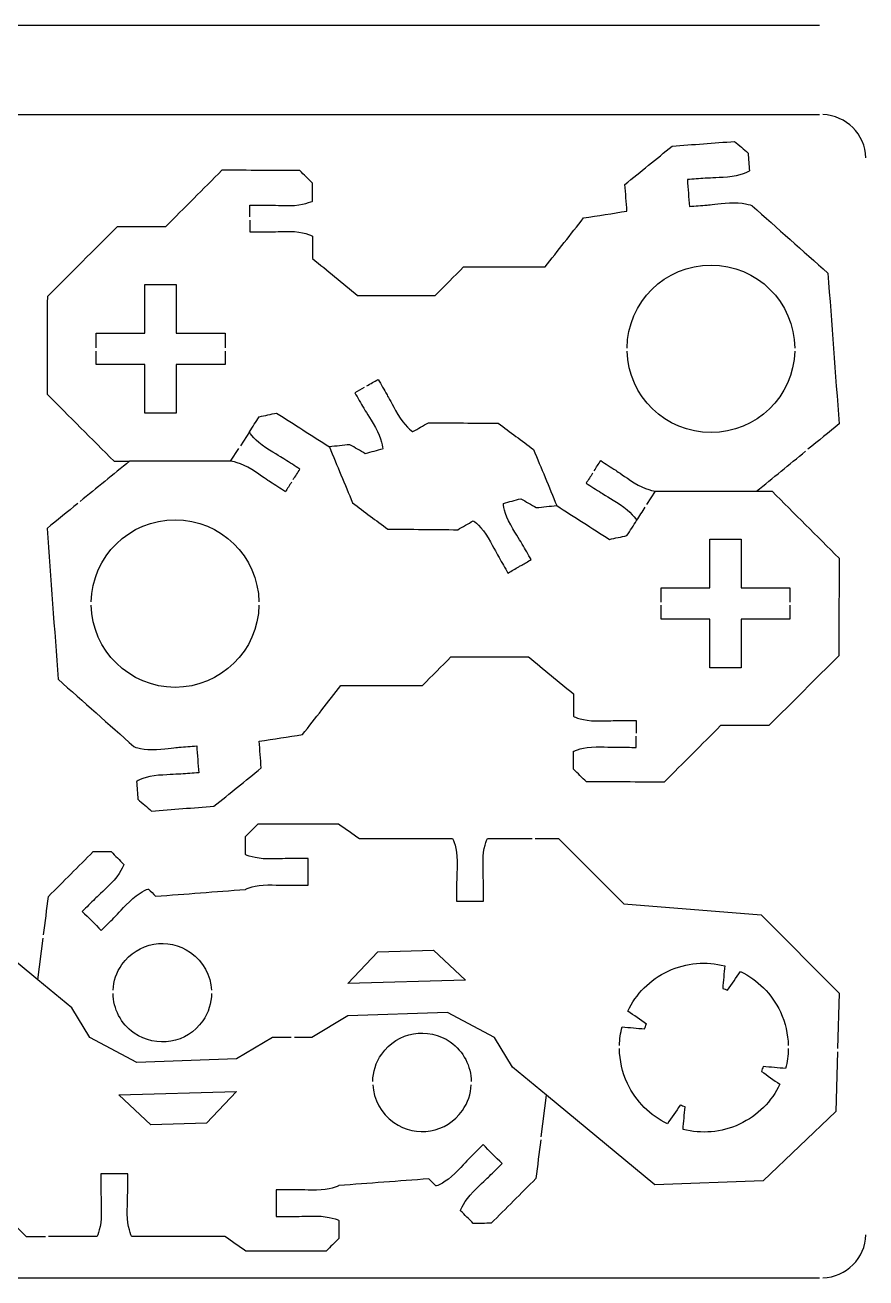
# Model space of a CAD drawing. Extents: x 0 to 680, y 0 to 410.
# Drawn here: x 356 to 450, y 0 to 140 of the extents above; entities that cross this region are included whole.
import ezdxf

# ---------------------------------------------------------------- set-up
doc = ezdxf.new("R2010")
doc.units = 0
doc.header["$MEASUREMENT"] = 0
doc.layers.add('DEFAULT', color=18, linetype='CONTINUOUS')

msp = doc.modelspace()

# ---------------------------------------------------------------- linework, layer by layer
at = {"layer": 'DEFAULT', "color": 1}
for points in [[(235.18, 140), (444.82, 140)], [(235.18, 130), (444.82, 130)], [(363.97, 103.93), (363.97, 105.57), (369.42, 105.57), (369.42, 111.02), (372.92, 111.02), (372.92, 105.57), (378.37, 105.57), (378.37, 103.93)], [(378.37, 103.58), (378.37, 102.07), (372.92, 102.07), (372.92, 96.62), (369.42, 96.62), (369.42, 102.07), (363.97, 102.07), (363.97, 103.58)], [(381.1, 94.55), (381.1, 94.54), (380.1, 93)], [(378.98, 91.26), (379.91, 92.7)], [(425.52, 86.42), (426.48, 87.92)], [(427.1, 75.52), (427.1, 77.12), (432.55, 77.12), (432.55, 82.56), (436.05, 82.56), (436.05, 77.12), (441.49, 77.12), (441.49, 75.52)], [(441.49, 75.17), (441.49, 73.62), (436.05, 73.62), (436.05, 68.17), (432.55, 68.17), (432.55, 73.62), (427.1, 73.62), (427.1, 75.17)], [(413.04, 49.1), (415.62, 49.1), (422.93, 41.79), (438.27, 40.57), (447, 31.84), (446.83, 25.63)], [(385.77, 26.87), (383.66, 26.87), (379.64, 24.47), (368.5, 24.07), (363.25, 26.86), (361.25, 30.19), (357.46, 33.32), (345.32, 43.34), (333.22, 42.88), (325.11, 35.13), (324.92, 28.47)], [(357.46, 33.32), (358.05, 37.98)], [(413.69, 15.77), (414.28, 20.42), (410.48, 23.55), (408.49, 26.88), (403.24, 29.67), (392.1, 29.28), (388.08, 26.87), (386.12, 26.87)], [(324.91, 28.12), (324.74, 21.91), (333.47, 13.18), (348.81, 11.95), (356.13, 4.64), (358.29, 4.64)], [(446.82, 25.28), (446.64, 18.61), (438.52, 10.86), (426.42, 10.4), (414.28, 20.42)], [(235.18, 0), (444.82, 0)]]:
    msp.add_lwpolyline(points, dxfattribs=at)
for points in [[(392.1, 32.89), (395.45, 36.45), (401.68, 36.63), (405.25, 33.28)], [(379.64, 20.85), (376.29, 17.29), (370.06, 17.11), (366.5, 20.46)]]:
    msp.add_lwpolyline(points, close=True, dxfattribs=at)
for points in [[(450, 125.18), (449.9, 127.81), (447.8, 129.91), (445.17, 130)], [(445.17, 0.01), (447.8, 0.1), (449.91, 2.21), (450, 4.83)]]:
    msp.add_open_spline(points, degree=3, dxfattribs=at)
for points, knots in [([(381.14, 118.22), (381.14, 117.77), (381.14, 117.33), (381.14, 116.89), (381.8, 116.89), (382.47, 116.89), (383.13, 116.89), (383.47, 116.89), (384.25, 116.94), (385.63, 116.94), (387.01, 116.93), (388.13, 116.49), (388.13, 116.43), (388.13, 115.6), (388.13, 114.76), (388.13, 113.93), (389.81, 112.55), (391.5, 111.17), (393.18, 109.79), (396.07, 109.79), (398.97, 109.79), (401.86, 109.79), (402.92, 110.85), (403.97, 111.91), (405.03, 112.97), (408.07, 112.97), (411.11, 112.97), (414.14, 112.97), (415.57, 114.8), (417, 116.62), (418.44, 118.45), (420.05, 118.7), (421.67, 118.96), (423.29, 119.21), (423.21, 120.2), (423.13, 121.2), (423.06, 122.2), (424.82, 123.62), (426.58, 125.05), (428.34, 126.47), (430.66, 126.65), (432.99, 126.83), (435.32, 127), (435.82, 126.57), (436.33, 126.13), (436.83, 125.7), (436.88, 125.03), (436.93, 124.37), (436.98, 123.71), (436.98, 123.65), (435.9, 123.12), (434.53, 123.02), (433.15, 122.91), (432.37, 122.9), (432.03, 122.88), (431.37, 122.83), (430.7, 122.78), (430.04, 122.73), (430.11, 121.73), (430.19, 120.74), (430.26, 119.74), (430.93, 119.79), (431.59, 119.84), (432.25, 119.89), (432.6, 119.91), (433.36, 120.02), (434.75, 120.13), (436.12, 120.23), (437.27, 119.87), (437.28, 119.81), (440.1, 117.3), (442.92, 114.79), (445.75, 112.28), (446.16, 106.66), (446.58, 101.05), (447, 95.43), (445.84, 94.49), (444.68, 93.54), (443.52, 92.6)], [0, 0, 0, 0, 3.75, 3.75, 3.75, 9.411, 9.411, 9.411, 10.411, 10.411, 10.411, 11.411, 11.411, 11.411, 18.5, 18.5, 18.5, 36.998285, 36.998285, 36.998285, 61.598285, 61.598285, 61.598285, 74.326207, 74.326207, 74.326207, 100.146207, 100.146207, 100.146207, 119.884508, 119.884508, 119.884508, 133.800196, 133.800196, 133.800196, 142.304151, 142.304151, 142.304151, 161.566166, 161.566166, 161.566166, 181.401963, 181.401963, 181.401963, 187.075463, 187.075463, 187.075463, 192.740805, 192.740805, 192.740805, 193.740805, 193.740805, 193.740805, 194.740805, 194.740805, 194.740805, 200.406394, 200.406394, 200.406394, 208.900539, 208.900539, 208.900539, 214.556156, 214.556156, 214.556156, 215.556156, 215.556156, 215.556156, 216.556156, 216.556156, 216.556156, 248.679642, 248.679642, 248.679642, 296.581369, 296.581369, 296.581369, 309.283451, 309.283451, 309.283451, 309.283451]), ([(381.14, 118.56), (381.14, 119.01), (381.14, 119.45), (381.14, 119.89), (381.8, 119.89), (382.47, 119.89), (383.14, 119.89), (383.48, 119.89), (384.25, 119.84), (385.64, 119.84), (387.01, 119.84), (388.14, 120.29), (388.14, 120.34), (388.14, 121.01), (388.14, 121.67), (388.14, 122.34), (387.66, 122.81), (387.19, 123.28), (386.72, 123.75), (383.82, 123.76), (380.92, 123.77), (378.02, 123.78), (375.92, 121.67), (373.82, 119.57), (371.71, 117.47), (369.91, 117.47), (368.11, 117.47), (366.32, 117.47), (363.71, 114.86), (361.11, 112.26), (358.51, 109.66), (358.49, 106.03), (358.48, 102.4), (358.47, 98.77), (360.97, 96.27), (363.47, 93.76), (365.97, 91.26), (366.55, 91.26), (367.12, 91.26), (367.7, 91.26)], [0, 0, 0, 0, 3.76, 3.76, 3.76, 9.430009, 9.430009, 9.430009, 10.430009, 10.430009, 10.430009, 11.430009, 11.430009, 11.430009, 17.099009, 17.099009, 17.099009, 22.763647, 22.763647, 22.763647, 47.423746, 47.423746, 47.423746, 72.709884, 72.709884, 72.709884, 88.008884, 88.008884, 88.008884, 119.319573, 119.319573, 119.319573, 150.189769, 150.189769, 150.189769, 180.269384, 180.269384, 180.269384, 185.159384, 185.159384, 185.159384, 185.159384]), ([(423.31, 103.9), (423.35, 109.04), (427.53, 113.19), (432.68, 113.19), (437.82, 113.19), (442, 109.04), (442.04, 103.9)], [0, 0, 0, 0, 1, 1, 1, 2, 2, 2, 2]), ([(442.04, 103.55), (441.9, 98.51), (437.76, 94.46), (432.68, 94.46), (427.59, 94.46), (423.45, 98.51), (423.31, 103.55)], [0, 0, 0, 0, 1, 1, 1, 2, 2, 2, 2]), ([(393.9, 99.5), (393.56, 99.31), (393.22, 99.11), (392.88, 98.92), (393.21, 98.34), (393.54, 97.76), (393.87, 97.19), (394.04, 96.89), (394.47, 96.24), (395.17, 95.04), (395.85, 93.84), (396.03, 92.65), (395.98, 92.63), (395.33, 92.45), (394.69, 92.28), (394.04, 92.11), (393.47, 92.44), (392.89, 92.78), (392.31, 93.11), (391.55, 93.03), (390.79, 92.95), (390.03, 92.87)], [0, 0, 0, 0, 3.347342, 3.347342, 3.347342, 9.001371, 9.001371, 9.001371, 10.001371, 10.001371, 10.001371, 11.001371, 11.001371, 11.001371, 16.672526, 16.672526, 16.672526, 22.339712, 22.339712, 22.339712, 28.854258, 28.854258, 28.854258, 28.854258]), ([(394.21, 99.68), (394.63, 99.93), (395.05, 100.17), (395.48, 100.41), (395.81, 99.84), (396.14, 99.26), (396.47, 98.68), (396.64, 98.39), (396.99, 97.69), (397.68, 96.49), (398.37, 95.3), (399.32, 94.55), (399.36, 94.58), (399.94, 94.91), (400.52, 95.24), (401.09, 95.57), (403.7, 95.55), (406.31, 95.53), (408.91, 95.5), (410.22, 94.53), (411.53, 93.56), (412.84, 92.59), (413.71, 90.5), (414.57, 88.41), (415.44, 86.31)], [0, 0, 0, 0, 4.157692, 4.157692, 4.157692, 9.819891, 9.819891, 9.819891, 10.819891, 10.819891, 10.819891, 11.819891, 11.819891, 11.819891, 17.487077, 17.487077, 17.487077, 39.657979, 39.657979, 39.657979, 53.518156, 53.518156, 53.518156, 72.77435, 72.77435, 72.77435, 72.77435]), ([(385.98, 89.21), (386.23, 89.6), (386.48, 89.99), (386.73, 90.38), (386.17, 90.74), (385.62, 91.1), (385.06, 91.46), (384.77, 91.64), (384.09, 92.02), (382.92, 92.77), (381.79, 93.5), (381.1, 94.45), (381.1, 94.55), (381.46, 95.11), (381.82, 95.67), (382.18, 96.23), (382.83, 96.37), (383.48, 96.51), (384.13, 96.65), (386.1, 95.39), (388.06, 94.13), (390.03, 92.87), (390.89, 90.78), (391.76, 88.69), (392.63, 86.6), (393.93, 85.62), (395.24, 84.65), (396.55, 83.68), (399.16, 83.66), (401.77, 83.64), (404.37, 83.61), (404.95, 83.94), (405.53, 84.28), (406.11, 84.61), (406.15, 84.64), (407.1, 83.89), (407.78, 82.69), (408.48, 81.5), (408.82, 80.8), (408.99, 80.5), (409.33, 79.93), (409.66, 79.35), (409.99, 78.77), (410.4, 79.01), (410.81, 79.25), (411.22, 79.48), (411.32, 79.54), (411.42, 79.6), (411.52, 79.66), (411.88, 79.86), (412.23, 80.07), (412.59, 80.27), (412.25, 80.85), (411.92, 81.42), (411.59, 82), (411.42, 82.3), (410.99, 82.94), (410.3, 84.14), (409.61, 85.34), (409.44, 86.53), (409.49, 86.56), (410.13, 86.73), (410.78, 86.9), (411.42, 87.08), (412, 86.74), (412.58, 86.41), (413.15, 86.08), (413.92, 86.16), (414.68, 86.24), (415.44, 86.31), (417.4, 85.05), (419.37, 83.79), (421.33, 82.53), (421.98, 82.67), (422.63, 82.81), (423.29, 82.96), (423.65, 83.52), (424.01, 84.08), (424.37, 84.64), (424.69, 85.14), (425.01, 85.63), (425.33, 86.13)], [0, 0, 0, 0, 3.949937, 3.949937, 3.949937, 9.608664, 9.608664, 9.608664, 10.608664, 10.608664, 10.608664, 11.618664, 11.618664, 11.618664, 17.28983, 17.28983, 17.28983, 22.959494, 22.959494, 22.959494, 42.8041, 42.8041, 42.8041, 62.060294, 62.060294, 62.060294, 75.920471, 75.920471, 75.920471, 98.091373, 98.091373, 98.091373, 103.758559, 103.758559, 103.758559, 104.758559, 104.758559, 104.758559, 105.758559, 105.758559, 105.758559, 111.420758, 111.420758, 111.420758, 115.453189, 115.453189, 115.453189, 116.442987, 116.442987, 116.442987, 119.919724, 119.919724, 119.919724, 125.573254, 125.573254, 125.573254, 126.573254, 126.573254, 126.573254, 127.573254, 127.573254, 127.573254, 133.244409, 133.244409, 133.244409, 138.911595, 138.911595, 138.911595, 145.426141, 145.426141, 145.426141, 165.270747, 165.270747, 165.270747, 170.939221, 170.939221, 170.939221, 176.621769, 176.621769, 176.621769, 181.628584, 181.628584, 181.628584, 181.628584]), ([(385.79, 88.91), (385.56, 88.56), (385.34, 88.21), (385.11, 87.86), (384.55, 88.22), (383.99, 88.58), (383.43, 88.94), (383.15, 89.12), (382.52, 89.58), (381.35, 90.33), (380.19, 91.08), (379.01, 91.31), (378.98, 91.26), (375.22, 91.26), (371.46, 91.26), (367.7, 91.26), (365.85, 89.77), (364.01, 88.27), (362.17, 86.77)], [0, 0, 0, 0, 3.552537, 3.552537, 3.552537, 9.216679, 9.216679, 9.216679, 10.216679, 10.216679, 10.216679, 11.216679, 11.216679, 11.216679, 43.216679, 43.216679, 43.216679, 63.404378, 63.404378, 63.404378, 63.404378]), ([(419.63, 90.21), (419.87, 90.58), (420.11, 90.96), (420.35, 91.33), (420.91, 90.97), (421.47, 90.61), (422.03, 90.25), (422.32, 90.06), (422.95, 89.6), (424.11, 88.85), (425.27, 88.11), (426.46, 87.88), (426.48, 87.92), (430.24, 87.92), (434.01, 87.92), (437.77, 87.92), (439.6, 89.41), (441.42, 90.89), (443.25, 92.38)], [0, 0, 0, 0, 3.769141, 3.769141, 3.769141, 9.434123, 9.434123, 9.434123, 10.434123, 10.434123, 10.434123, 11.434123, 11.434123, 11.434123, 43.434123, 43.434123, 43.434123, 63.452336, 63.452336, 63.452336, 63.452336]), ([(419.45, 89.92), (419.21, 89.55), (418.97, 89.18), (418.73, 88.81), (419.29, 88.45), (419.85, 88.09), (420.41, 87.73), (420.7, 87.54), (421.38, 87.16), (422.54, 86.42), (423.67, 85.68), (424.37, 84.73), (424.37, 84.64)], [0, 0, 0, 0, 3.750738, 3.750738, 3.750738, 9.413586, 9.413586, 9.413586, 10.414462, 10.414462, 10.414462, 11.415339, 11.415339, 11.415339, 11.415339]), ([(437.77, 87.92), (438.35, 87.92), (438.92, 87.92), (439.5, 87.92), (442, 85.42), (444.5, 82.92), (447, 80.42), (446.99, 76.79), (446.97, 73.16), (446.96, 69.53), (444.36, 66.93), (441.75, 64.32), (439.15, 61.72), (437.35, 61.72), (435.55, 61.72), (433.75, 61.72), (431.65, 59.62), (429.55, 57.51), (427.45, 55.41), (424.55, 55.42), (421.65, 55.43), (418.75, 55.44), (418.27, 55.91), (417.8, 56.38), (417.33, 56.85), (417.33, 57.51), (417.33, 58.18), (417.33, 58.85), (417.33, 58.9), (418.45, 59.35), (419.83, 59.35), (421.21, 59.35), (421.99, 59.29), (422.33, 59.3), (423, 59.3), (423.66, 59.3), (424.33, 59.29), (424.33, 59.71), (424.33, 60.12), (424.33, 60.53)], [0, 0, 0, 0, 4.89, 4.89, 4.89, 34.970322, 34.970322, 34.970322, 65.840518, 65.840518, 65.840518, 97.151207, 97.151207, 97.151207, 112.451207, 112.451207, 112.451207, 137.738052, 137.738052, 137.738052, 162.398155, 162.398155, 162.398155, 168.062084, 168.062084, 168.062084, 173.732084, 173.732084, 173.732084, 174.732084, 174.732084, 174.732084, 175.732084, 175.732084, 175.732084, 181.402093, 181.402093, 181.402093, 184.902093, 184.902093, 184.902093, 184.902093]), ([(361.9, 86.55), (360.76, 85.62), (359.61, 84.69), (358.47, 83.76), (358.88, 78.14), (359.3, 72.52), (359.72, 66.9), (362.54, 64.39), (365.37, 61.89), (368.19, 59.38), (368.19, 59.32), (369.34, 58.96), (370.72, 59.06), (372.1, 59.16), (372.87, 59.27), (373.21, 59.3), (373.88, 59.35), (374.54, 59.4), (375.2, 59.45), (375.28, 58.45), (375.35, 57.45), (375.43, 56.46), (374.76, 56.41), (374.1, 56.36), (373.43, 56.31), (373.1, 56.28), (372.32, 56.27), (370.94, 56.17), (369.56, 56.06), (368.48, 55.54), (368.48, 55.48), (368.53, 54.82), (368.58, 54.15), (368.63, 53.49), (369.14, 53.05), (369.64, 52.62), (370.15, 52.18), (372.48, 52.36), (374.8, 52.54), (377.13, 52.71), (378.89, 54.14), (380.65, 55.56), (382.41, 56.99), (382.33, 57.98), (382.26, 58.98), (382.18, 59.98), (383.8, 60.23), (385.41, 60.48), (387.03, 60.73), (388.46, 62.56), (389.89, 64.39), (391.32, 66.22), (394.36, 66.22), (397.4, 66.22), (400.43, 66.22), (401.49, 67.27), (402.55, 68.33), (403.61, 69.39), (406.5, 69.39), (409.39, 69.39), (412.29, 69.39), (413.97, 68.01), (415.65, 66.63), (417.33, 65.26), (417.33, 64.42), (417.33, 63.59), (417.33, 62.76), (417.33, 62.7), (418.45, 62.25), (419.83, 62.25), (421.22, 62.25), (421.99, 62.3), (422.33, 62.29), (423, 62.29), (423.66, 62.29), (424.33, 62.29), (424.33, 61.82), (424.33, 61.35), (424.33, 60.88)], [0, 0, 0, 0, 12.553645, 12.553645, 12.553645, 60.455371, 60.455371, 60.455371, 92.578193, 92.578193, 92.578193, 93.578193, 93.578193, 93.578193, 94.578193, 94.578193, 94.578193, 100.23381, 100.23381, 100.23381, 108.727955, 108.727955, 108.727955, 114.394542, 114.394542, 114.394542, 115.394542, 115.394542, 115.394542, 116.394542, 116.394542, 116.394542, 122.060957, 122.060957, 122.060957, 127.733699, 127.733699, 127.733699, 147.570493, 147.570493, 147.570493, 166.831731, 166.831731, 166.831731, 175.336683, 175.336683, 175.336683, 189.252217, 189.252217, 189.252217, 208.991134, 208.991134, 208.991134, 234.811134, 234.811134, 234.811134, 247.539056, 247.539056, 247.539056, 272.139056, 272.139056, 272.139056, 290.635934, 290.635934, 290.635934, 297.725934, 297.725934, 297.725934, 298.725934, 298.725934, 298.725934, 299.725934, 299.725934, 299.725934, 305.385934, 305.385934, 305.385934, 309.396934, 309.396934, 309.396934, 309.396934]), ([(363.42, 75.54), (363.51, 80.63), (367.68, 84.73), (372.79, 84.73), (377.9, 84.73), (382.06, 80.63), (382.16, 75.54)], [0, 0, 0, 0, 1, 1, 1, 2, 2, 2, 2]), ([(382.16, 75.19), (382.06, 70.1), (377.9, 66), (372.79, 66), (367.67, 66), (363.51, 70.1), (363.42, 75.19)], [0, 0, 0, 0, 1, 1, 1, 2, 2, 2, 2]), ([(358.09, 38.33), (358.27, 39.76), (358.45, 41.2), (358.64, 42.64), (360.3, 44.3), (361.97, 45.97), (363.63, 47.64), (364.3, 47.64), (364.97, 47.64), (365.64, 47.64), (366.11, 47.17), (366.58, 46.7), (367.05, 46.22), (367.09, 46.19), (366.61, 45.08), (365.63, 44.1), (364.66, 43.12), (364.07, 42.61), (363.83, 42.37), (363.36, 41.9), (362.89, 41.43), (362.41, 40.96), (363.12, 40.25), (363.83, 39.55), (364.53, 38.84), (365.01, 39.31), (365.48, 39.78), (365.95, 40.25), (366.19, 40.49), (366.7, 41.07), (367.68, 42.05), (368.66, 43.02), (369.76, 43.5), (369.81, 43.46), (370.07, 43.19), (370.34, 42.92), (370.61, 42.66), (373.95, 42.91), (377.3, 43.16), (380.65, 43.42), (380.65, 43.48), (381.77, 43.92), (383.15, 43.92), (384.54, 43.92), (385.31, 43.87), (385.66, 43.88), (386.32, 43.88), (386.98, 43.88), (387.65, 43.88), (387.65, 44.88), (387.65, 45.88), (387.65, 46.88), (386.98, 46.88), (386.31, 46.87), (385.65, 46.87), (385.31, 46.88), (384.53, 46.82), (383.15, 46.83), (381.77, 46.82), (380.65, 47.27), (380.65, 47.32), (380.65, 47.99), (380.65, 48.66), (380.65, 49.33), (381.12, 49.8), (381.59, 50.27), (382.06, 50.74), (385.06, 50.74), (388.06, 50.74), (391.06, 50.74), (391.84, 50.19), (392.62, 49.65), (393.4, 49.1), (396.87, 49.1), (400.33, 49.1), (403.8, 49.1), (403.86, 49.1), (404.3, 47.98), (404.3, 46.6), (404.3, 45.22), (404.25, 44.45), (404.25, 44.1), (404.25, 43.44), (404.25, 42.77), (404.25, 42.11), (405.25, 42.11), (406.25, 42.1), (407.25, 42.1), (407.25, 42.77), (407.25, 43.44), (407.25, 44.1), (407.25, 44.45), (407.2, 45.22), (407.2, 46.6), (407.2, 47.98), (407.65, 49.1), (407.7, 49.1), (409.37, 49.1), (411.03, 49.1), (412.69, 49.1)], [0, 0, 0, 0, 12.316655, 12.316655, 12.316655, 32.363841, 32.363841, 32.363841, 38.033841, 38.033841, 38.033841, 43.698479, 43.698479, 43.698479, 44.698479, 44.698479, 44.698479, 45.698479, 45.698479, 45.698479, 51.369493, 51.369493, 51.369493, 59.861848, 59.861848, 59.861848, 65.51872, 65.51872, 65.51872, 66.51872, 66.51872, 66.51872, 67.51872, 67.51872, 67.51872, 70.721922, 70.721922, 70.721922, 99.28296, 99.28296, 99.28296, 100.28296, 100.28296, 100.28296, 101.28296, 101.28296, 101.28296, 106.931969, 106.931969, 106.931969, 115.421969, 115.421969, 115.421969, 121.091976, 121.091976, 121.091976, 122.091976, 122.091976, 122.091976, 123.091976, 123.091976, 123.091976, 128.771976, 128.771976, 128.771976, 134.436614, 134.436614, 134.436614, 159.947614, 159.947614, 159.947614, 168.054487, 168.054487, 168.054487, 197.524489, 197.524489, 197.524489, 198.524489, 198.524489, 198.524489, 199.524489, 199.524489, 199.524489, 205.184498, 205.184498, 205.184498, 213.684504, 213.684504, 213.684504, 219.354504, 219.354504, 219.354504, 220.354504, 220.354504, 220.354504, 221.364504, 221.364504, 221.364504, 235.494504, 235.494504, 235.494504, 235.494504]), ([(365.86, 32.15), (365.91, 33.15), (366.23, 34.15), (366.85, 35.03), (368.59, 37.52), (372.02, 38.12), (374.51, 36.38), (375.96, 35.37), (376.77, 33.79), (376.85, 32.15)], [0, 0, 0, 0, 1, 1, 1, 2, 2, 2, 3, 3, 3, 3]), ([(422.46, 25.97), (422.47, 26.68), (422.57, 27.38), (422.75, 28.05), (423.58, 27.98), (424.42, 27.91), (425.26, 27.84), (425.32, 28.02), (425.39, 28.19), (425.46, 28.37), (424.77, 28.86), (424.08, 29.34), (423.38, 29.82), (424.29, 31.72), (425.84, 33.33), (427.89, 34.29), (429.95, 35.24), (432.17, 35.4), (434.21, 34.88), (434.13, 34.04), (434.06, 33.2), (433.99, 32.36), (434.17, 32.29), (434.35, 32.22), (434.53, 32.16), (435.01, 32.85), (435.49, 33.55), (435.98, 34.24), (437.87, 33.33), (439.47, 31.78), (440.43, 29.73), (441, 28.51), (441.28, 27.24), (441.31, 25.97)], [0, 0, 0, 0, 1, 1, 1, 8.145998, 8.145998, 8.145998, 9.764936, 9.764936, 9.764936, 16.931331, 16.931331, 16.931331, 17.931331, 17.931331, 17.931331, 18.931331, 18.931331, 18.931331, 26.118994, 26.118994, 26.118994, 27.747914, 27.747914, 27.747914, 34.94266, 34.94266, 34.94266, 35.94266, 35.94266, 35.94266, 36.94266, 36.94266, 36.94266, 36.94266]), ([(376.86, 31.8), (376.85, 30.73), (376.52, 29.66), (375.87, 28.72), (374.13, 26.23), (370.69, 25.63), (368.2, 27.37), (366.7, 28.42), (365.88, 30.1), (365.86, 31.8)], [0, 0, 0, 0, 1, 1, 1, 2, 2, 2, 3, 3, 3, 3]), ([(394.88, 21.95), (394.89, 23.01), (395.22, 24.08), (395.88, 25.02), (397.62, 27.51), (401.05, 28.12), (403.54, 26.37), (405.04, 25.32), (405.86, 23.65), (405.88, 21.95)], [0, 0, 0, 0, 1, 1, 1, 2, 2, 2, 3, 3, 3, 3]), ([(441.32, 25.63), (441.31, 24.87), (441.21, 24.13), (441.02, 23.41), (440.19, 23.48), (439.35, 23.55), (438.51, 23.63), (438.44, 23.45), (438.38, 23.27), (438.31, 23.09), (439, 22.61), (439.69, 22.13), (440.38, 21.65), (439.47, 19.75), (437.93, 18.15), (435.87, 17.19), (433.82, 16.23), (431.6, 16.08), (429.56, 16.6), (429.63, 17.44), (429.71, 18.28), (429.78, 19.11), (429.6, 19.18), (429.42, 19.24), (429.24, 19.31), (428.76, 18.62), (428.28, 17.93), (427.8, 17.24), (425.9, 18.15), (424.3, 19.7), (423.34, 21.75), (422.75, 23.01), (422.47, 24.32), (422.45, 25.63)], [0, 0, 0, 0, 1, 1, 1, 8.157779, 8.157779, 8.157779, 9.773626, 9.773626, 9.773626, 16.926914, 16.926914, 16.926914, 17.926914, 17.926914, 17.926914, 18.926914, 18.926914, 18.926914, 26.074731, 26.074731, 26.074731, 27.692119, 27.692119, 27.692119, 34.842621, 34.842621, 34.842621, 35.842621, 35.842621, 35.842621, 36.842621, 36.842621, 36.842621, 36.842621]), ([(394.89, 21.6), (394.97, 19.96), (395.78, 18.38), (397.23, 17.36), (399.72, 15.62), (403.15, 16.22), (404.89, 18.71), (405.51, 19.59), (405.83, 20.59), (405.88, 21.6)], [0, 0, 0, 0, 1, 1, 1, 2, 2, 2, 3, 3, 3, 3]), ([(413.65, 15.42), (413.47, 13.98), (413.29, 12.54), (413.1, 11.11), (411.44, 9.44), (409.77, 7.77), (408.11, 6.11), (407.44, 6.11), (406.77, 6.1), (406.11, 6.1), (405.64, 6.57), (405.16, 7.05), (404.69, 7.52), (404.65, 7.55), (405.13, 8.66), (406.11, 9.64), (407.08, 10.62), (407.67, 11.13), (407.91, 11.37), (408.38, 11.84), (408.85, 12.31), (409.33, 12.78), (408.62, 13.49), (407.91, 14.2), (407.21, 14.9), (406.73, 14.43), (406.26, 13.96), (405.79, 13.49), (405.55, 13.25), (405.04, 12.67), (404.06, 11.69), (403.09, 10.73), (401.99, 10.24), (401.93, 10.28), (401.67, 10.55), (401.4, 10.82), (401.14, 11.08), (397.79, 10.83), (394.44, 10.58), (391.09, 10.33), (391.09, 10.27), (389.97, 9.82), (388.59, 9.82), (387.2, 9.82), (386.43, 9.87), (386.09, 9.86), (385.42, 9.86), (384.76, 9.86), (384.09, 9.86), (384.09, 8.86), (384.09, 7.86), (384.09, 6.86), (384.76, 6.86), (385.43, 6.87), (386.09, 6.87), (386.43, 6.86), (387.21, 6.92), (388.59, 6.92), (389.97, 6.92), (391.09, 6.47), (391.09, 6.42), (391.09, 5.75), (391.09, 5.09), (391.09, 4.42), (390.62, 3.95), (390.15, 3.48), (389.68, 3.01), (386.68, 3.01), (383.68, 3.01), (380.68, 3.01), (379.9, 3.55), (379.12, 4.1), (378.34, 4.64), (374.87, 4.64), (371.41, 4.64), (367.94, 4.64), (367.89, 4.64), (367.44, 5.76), (367.44, 7.14), (367.44, 8.52), (367.49, 9.3), (367.49, 9.64), (367.49, 10.31), (367.49, 10.97), (367.49, 11.64), (366.49, 11.64), (365.49, 11.64), (364.49, 11.64), (364.49, 10.97), (364.49, 10.31), (364.49, 9.64), (364.49, 9.3), (364.54, 8.52), (364.54, 7.14), (364.54, 5.76), (364.09, 4.64), (364.04, 4.64), (362.24, 4.64), (360.44, 4.64), (358.64, 4.64)], [0, 0, 0, 0, 12.326577, 12.326577, 12.326577, 32.365983, 32.365983, 32.365983, 38.035992, 38.035992, 38.035992, 43.699922, 43.699922, 43.699922, 44.699922, 44.699922, 44.699922, 45.699922, 45.699922, 45.699922, 51.370936, 51.370936, 51.370936, 59.870359, 59.870359, 59.870359, 65.534289, 65.534289, 65.534289, 66.534289, 66.534289, 66.534289, 67.534289, 67.534289, 67.534289, 70.73749, 70.73749, 70.73749, 99.298529, 99.298529, 99.298529, 100.298529, 100.298529, 100.298529, 101.298529, 101.298529, 101.298529, 106.957537, 106.957537, 106.957537, 115.457537, 115.457537, 115.457537, 121.126573, 121.126573, 121.126573, 122.126573, 122.126573, 122.126573, 123.126573, 123.126573, 123.126573, 128.796573, 128.796573, 128.796573, 134.460502, 134.460502, 134.460502, 159.970502, 159.970502, 159.970502, 168.07107, 168.07107, 168.07107, 197.54107, 197.54107, 197.54107, 198.54107, 198.54107, 198.54107, 199.54107, 199.54107, 199.54107, 205.201079, 205.201079, 205.201079, 213.701079, 213.701079, 213.701079, 219.361079, 219.361079, 219.361079, 220.361079, 220.361079, 220.361079, 221.371079, 221.371079, 221.371079, 236.661079, 236.661079, 236.661079, 236.661079])]:
    msp.add_open_spline(points, degree=3, knots=knots, dxfattribs=at)

doc.saveas('drawing.dxf')
